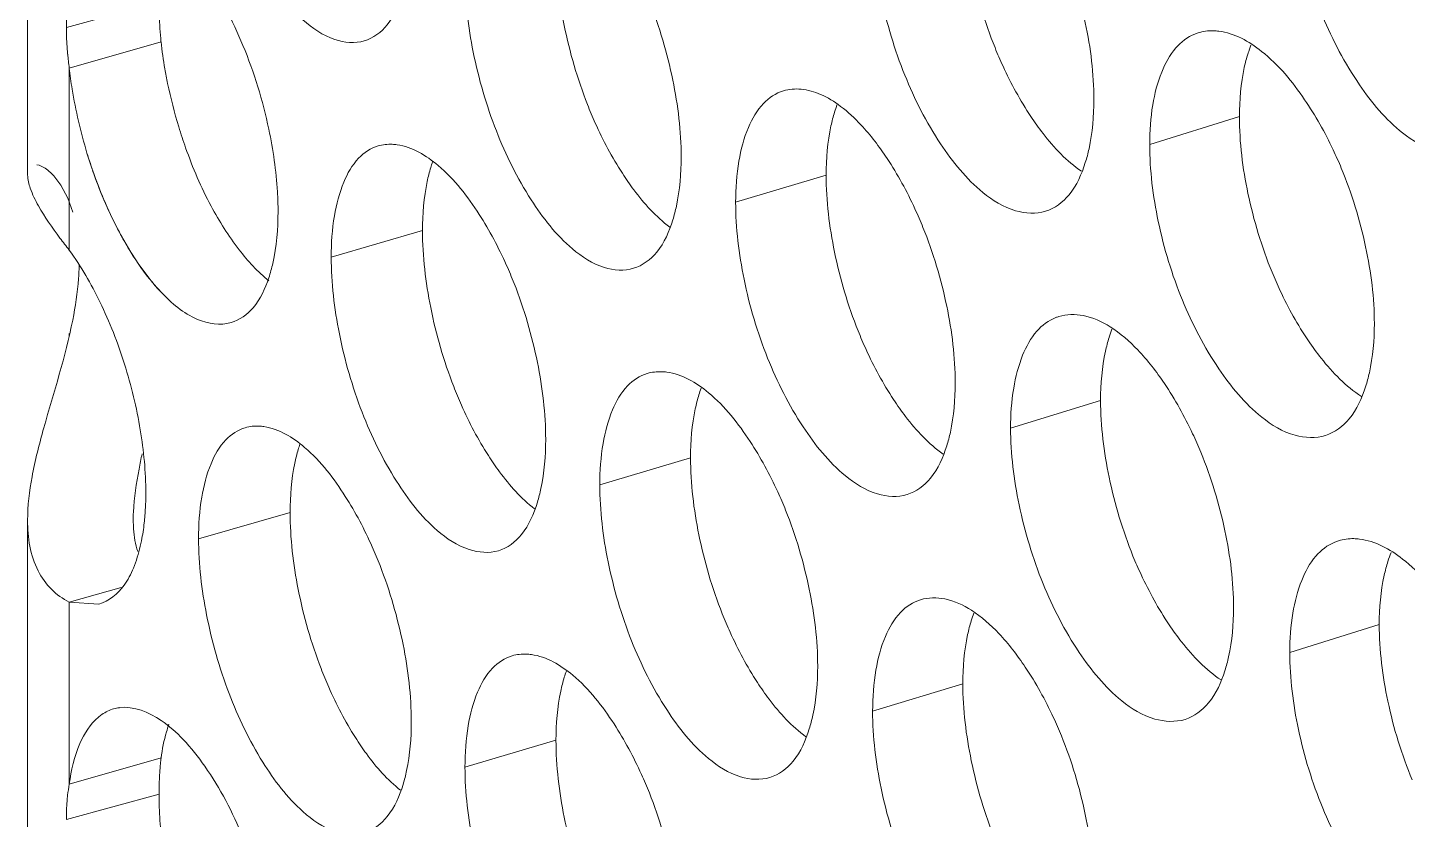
# Model space of a CAD drawing. Header units: millimetres. Extents: x 1177 to 4147, y 93 to 2194.
# Drawn here: x 2491.77 to 2505.48, y 959.4 to 967.28 of the extents above; entities that cross this region are included whole.
import ezdxf

# ---------------------------------------------------------------- set-up
doc = ezdxf.new("R2010")
doc.units = ezdxf.units.MM
doc.header["$LTSCALE"] = 0.1
doc.layers.get('0').update_dxf_attribs({"lineweight": 13})
doc.layers.add('标注', color=251, linetype='Continuous', lineweight=9)

# ---------------------------------------------------------------- blocks, each defined once
blk = doc.blocks.new('02')
for p, q in [((4328.801, 971), (4328.801, 977.343)), ((4329.392, 969.932), (4329.392, 972.519)), ((4328.801, 959.75), (4328.801, 966.093)), ((4329.392, 962.345), (4329.392, 964.932))]:
    blk.add_line(p, q)
at = {"layer": '标注'}
for p, q in [((4330.668, 973.453), (4329.351, 973.094)), ((4330.668, 973.453), (4329.351, 973.094)), ((4330.695, 972.891), (4329.392, 972.519)), ((4330.695, 972.891), (4329.392, 972.519)), ((4346.007, 971.829), (4344.733, 971.433)), ((4340.139, 970.999), (4338.854, 970.612)), ((4334.408, 970.21), (4333.112, 969.833)), ((4334.408, 970.21), (4333.112, 969.833)), ((4329.392, 968.71), (4329.392, 968.748)), ((4344.036, 967.798), (4342.758, 967.405)), ((4338.214, 966.982), (4336.925, 966.598)), ((4338.214, 966.982), (4336.925, 966.598)), ((4332.528, 966.207), (4331.228, 965.832)), ((4330.127, 965.141), (4329.392, 964.932)), ((4329.392, 964.932), (4329.813, 964.902)), ((4347.992, 964.615), (4346.722, 964.216)), ((4342.08, 963.771), (4340.799, 963.381)), ((4342.08, 963.771), (4340.799, 963.381)), ((4336.303, 962.969), (4335.011, 962.588)), ((4330.695, 962.717), (4329.392, 962.345)), ((4330.668, 962.203), (4329.351, 961.844))]:
    blk.add_line(p, q, dxfattribs=at)
for centre, radius, start, end in [((4336.687, 973.466), 6.02, 181.871, 185.483), ((4336.687, 973.466), 6.02, 181.871, 185.483), ((4345.609, 972.415), 0.633, 107.3212, 111.9576), ((4336.712, 973.554), 6.053, 186.2893, 189.956), ((4336.712, 973.554), 6.053, 186.2893, 189.956), ((4347.904, 972.164), 1.862, 158.5276, 162.4554), ((4333.9, 973.141), 4.55, 185.3339, 187.8588), ((4333.9, 973.141), 4.55, 185.3339, 187.8588), ((4342.076, 971.331), 1.903, 159.5485, 162.781), ((4336.39, 970.539), 1.95, 160.5892, 163.1153), ((4336.39, 970.539), 1.95, 160.5892, 163.1153), ((4343.627, 968.394), 0.623, 107.151, 111.3587), ((4345.946, 968.132), 1.875, 158.8656, 162.563), ((4340.165, 967.312), 1.918, 159.8933, 162.8914), ((4340.165, 967.312), 1.918, 159.8933, 162.8914), ((4334.526, 966.533), 1.966, 160.9402, 163.2288), ((4332.677, 966.098), 2.377, 177.2621, 180.0726), ((4347.607, 965.191), 0.642, 107.4921, 112.5473), ((4349.877, 964.95), 1.849, 158.192, 162.3487), ((4344.003, 964.104), 1.889, 159.2059, 162.6715), ((4344.003, 964.104), 1.889, 159.2059, 162.6715), ((4338.27, 963.298), 1.933, 160.2403, 163.0029), ((4330.173, 962.886), 0.55, 97.1735, 105.9366), ((4331.697, 961.929), 2.342, 169.768, 173.6853), ((4335.848, 962.205), 5.18, 178.0496, 180.0207), ((4336.345, 962.204), 5.677, 180.0086, 181.863), ((4336.687, 962.216), 6.02, 181.871, 185.483)]:
    blk.add_arc(centre, radius, start, end, dxfattribs=at)
for points, knots in [([(4346.722, 975.466), (4346.722, 975.099), (4346.819, 974.343), (4347.149, 973.263), (4347.646, 972.316), (4348.084, 971.787), (4348.324, 971.597)], [0, 0, 0, 0, 0.256026, 0.528509, 0.78559, 1, 1, 1, 1]), ([(4342.08, 975.021), (4342.08, 974.655), (4342.174, 973.898), (4342.391, 973.17), (4342.537, 972.809)], [0, 0, 0, 0, 0.484648, 1, 1, 1, 1]), ([(4340.799, 974.631), (4340.799, 974.265), (4340.893, 973.508), (4341.216, 972.427), (4341.7, 971.477), (4342.129, 970.944), (4342.365, 970.752)], [0, 0, 0, 0, 0.256604, 0.529576, 0.786585, 1, 1, 1, 1]), ([(4336.303, 974.219), (4336.303, 973.852), (4336.395, 973.096), (4336.607, 972.366), (4336.75, 972.003)], [0, 0, 0, 0, 0.484764, 1, 1, 1, 1]), ([(4343.941, 972.071), (4343.941, 972.437), (4343.845, 973.193), (4343.626, 973.921), (4343.479, 974.281)], [0, 0, 0, 0, 0.484476, 1, 1, 1, 1]), ([(4332.225, 971.65), (4332.14, 972.057), (4331.905, 972.823), (4331.535, 973.537), (4331.316, 973.85)], [0, 0, 0, 0, 0.521078, 1, 1, 1, 1]), ([(4332.225, 971.65), (4332.14, 972.057), (4331.905, 972.823), (4331.535, 973.537), (4331.316, 973.85)], [0, 0, 0, 0, 0.521078, 1, 1, 1, 1]), ([(4335.011, 973.838), (4335.011, 973.472), (4335.103, 972.717), (4335.417, 971.635), (4335.888, 970.684), (4336.305, 970.147), (4336.536, 969.951)], [0, 0, 0, 0, 0.257025, 0.530351, 0.787311, 1, 1, 1, 1]), ([(4333.581, 972.905), (4333.709, 972.942), (4333.965, 973.143), (4334.083, 973.429), (4334.132, 973.592)], [0, 0, 0, 0, 0.438663, 1, 1, 1, 1]), ([(4329.369, 973.436), (4329.366, 973.409), (4329.355, 973.295), (4329.351, 973.181), (4329.351, 973.094)], [0, 0, 0, 0, 0.240746, 1, 1, 1, 1]), ([(4329.369, 973.436), (4329.366, 973.409), (4329.355, 973.295), (4329.351, 973.181), (4329.351, 973.094)], [0, 0, 0, 0, 0.240746, 1, 1, 1, 1]), ([(4338.081, 971.256), (4338.081, 971.622), (4337.987, 972.378), (4337.773, 973.107), (4337.629, 973.47)], [0, 0, 0, 0, 0.484593, 1, 1, 1, 1]), ([(4332.711, 973.205), (4332.843, 973.087), (4333.109, 972.899), (4333.448, 972.866), (4333.581, 972.905)], [0, 0, 0, 0, 0.561342, 1, 1, 1, 1]), ([(4329.351, 973.094), (4329.351, 973.063), (4329.353, 972.938), (4329.36, 972.813), (4329.369, 972.718)], [0, 0, 0, 0, 0.242279, 1, 1, 1, 1]), ([(4329.351, 973.094), (4329.351, 973.063), (4329.353, 972.938), (4329.36, 972.813), (4329.369, 972.718)], [0, 0, 0, 0, 0.242279, 1, 1, 1, 1]), ([(4345.373, 973.002), (4345.27, 972.96), (4345.069, 972.804), (4344.876, 972.441), (4344.756, 971.972), (4344.733, 971.621), (4344.733, 971.433)], [0, 0, 0, 0, 0.187225, 0.410841, 0.682034, 1, 1, 1, 1]), ([(4345.714, 973.043), (4345.689, 973.046), (4345.59, 973.054), (4345.49, 973.041), (4345.421, 973.019)], [0, 0, 0, 0, 0.259055, 1, 1, 1, 1]), ([(4346.933, 972.07), (4346.761, 972.323), (4346.426, 972.739), (4345.936, 973.015), (4345.714, 973.043)], [0, 0, 0, 0, 0.577332, 1, 1, 1, 1]), ([(4342.537, 972.809), (4342.573, 972.72), (4342.718, 972.383), (4342.895, 972.059), (4343.045, 971.832)], [0, 0, 0, 0, 0.260496, 1, 1, 1, 1]), ([(4346.129, 972.725), (4346.108, 972.66), (4346.031, 972.367), (4346.007, 972.063), (4346.007, 971.829)], [0, 0, 0, 0, 0.225897, 1, 1, 1, 1]), ([(4329.392, 972.519), (4329.403, 972.42), (4329.459, 972.012), (4329.554, 971.61), (4329.644, 971.312)], [0, 0, 0, 0, 0.243528, 1, 1, 1, 1]), ([(4329.392, 972.519), (4329.403, 972.42), (4329.459, 972.012), (4329.554, 971.61), (4329.644, 971.312)], [0, 0, 0, 0, 0.243528, 1, 1, 1, 1]), ([(4330.75, 972.507), (4330.762, 972.439), (4330.815, 972.161), (4330.885, 971.887), (4330.947, 971.684)], [0, 0, 0, 0, 0.247361, 1, 1, 1, 1]), ([(4330.75, 972.507), (4330.762, 972.439), (4330.815, 972.161), (4330.885, 971.887), (4330.947, 971.684)], [0, 0, 0, 0, 0.247361, 1, 1, 1, 1]), ([(4339.532, 972.195), (4339.425, 972.163), (4339.21, 972.018), (4339.005, 971.653), (4338.879, 971.171), (4338.854, 970.808), (4338.854, 970.612)], [0, 0, 0, 0, 0.183968, 0.404776, 0.677031, 1, 1, 1, 1]), ([(4341.005, 971.234), (4340.894, 971.402), (4340.692, 971.668), (4340.368, 971.973), (4340.08, 972.151), (4339.797, 972.234), (4339.613, 972.22), (4339.532, 972.195)], [0, 0, 0, 0, 0.324474, 0.533713, 0.711862, 0.863947, 1, 1, 1, 1]), ([(4336.75, 972.003), (4336.785, 971.914), (4336.926, 971.576), (4337.099, 971.251), (4337.246, 971.024)], [0, 0, 0, 0, 0.260758, 1, 1, 1, 1]), ([(4343.819, 971.176), (4343.84, 971.241), (4343.916, 971.533), (4343.941, 971.837), (4343.941, 972.071)], [0, 0, 0, 0, 0.225833, 1, 1, 1, 1]), ([(4347.454, 971.096), (4347.417, 971.184), (4347.268, 971.521), (4347.087, 971.845), (4346.933, 972.07)], [0, 0, 0, 0, 0.260211, 1, 1, 1, 1]), ([(4340.259, 971.894), (4340.239, 971.829), (4340.164, 971.537), (4340.139, 971.233), (4340.139, 970.999)], [0, 0, 0, 0, 0.225492, 1, 1, 1, 1]), ([(4343.045, 971.832), (4343.1, 971.75), (4343.306, 971.461), (4343.555, 971.196), (4343.766, 971.052)], [0, 0, 0, 0, 0.280375, 1, 1, 1, 1]), ([(4346.007, 971.829), (4346.007, 971.462), (4346.102, 970.706), (4346.323, 969.979), (4346.471, 969.618)], [0, 0, 0, 0, 0.484571, 1, 1, 1, 1]), ([(4330.947, 971.684), (4330.977, 971.584), (4331.104, 971.199), (4331.264, 970.824), (4331.406, 970.558)], [0, 0, 0, 0, 0.257432, 1, 1, 1, 1]), ([(4330.947, 971.684), (4330.977, 971.584), (4331.104, 971.199), (4331.264, 970.824), (4331.406, 970.558)], [0, 0, 0, 0, 0.257432, 1, 1, 1, 1]), ([(4332.357, 970.482), (4332.357, 970.575), (4332.344, 970.967), (4332.287, 971.357), (4332.225, 971.65)], [0, 0, 0, 0, 0.236743, 1, 1, 1, 1]), ([(4332.357, 970.482), (4332.357, 970.575), (4332.344, 970.967), (4332.287, 971.357), (4332.225, 971.65)], [0, 0, 0, 0, 0.236743, 1, 1, 1, 1]), ([(4348.324, 971.597), (4348.466, 971.485), (4348.753, 971.31), (4349.101, 971.295), (4349.24, 971.339)], [0, 0, 0, 0, 0.554103, 1, 1, 1, 1]), ([(4333.779, 971.413), (4333.673, 971.382), (4333.461, 971.238), (4333.26, 970.874), (4333.136, 970.392), (4333.112, 970.029), (4333.112, 969.833)], [0, 0, 0, 0, 0.181499, 0.401469, 0.674683, 1, 1, 1, 1]), ([(4333.779, 971.413), (4333.673, 971.382), (4333.461, 971.238), (4333.26, 970.874), (4333.136, 970.392), (4333.112, 970.029), (4333.112, 969.833)], [0, 0, 0, 0, 0.181499, 0.401469, 0.674683, 1, 1, 1, 1]), ([(4334.048, 971.429), (4334.025, 971.433), (4333.935, 971.441), (4333.843, 971.431), (4333.779, 971.413)], [0, 0, 0, 0, 0.259359, 1, 1, 1, 1]), ([(4334.048, 971.429), (4334.025, 971.433), (4333.935, 971.441), (4333.843, 971.431), (4333.779, 971.413)], [0, 0, 0, 0, 0.259359, 1, 1, 1, 1]), ([(4335.213, 970.439), (4335.049, 970.694), (4334.734, 971.11), (4334.263, 971.398), (4334.048, 971.429)], [0, 0, 0, 0, 0.582011, 1, 1, 1, 1]), ([(4335.213, 970.439), (4335.049, 970.694), (4334.734, 971.11), (4334.263, 971.398), (4334.048, 971.429)], [0, 0, 0, 0, 0.582011, 1, 1, 1, 1]), ([(4344.733, 971.433), (4344.733, 971.067), (4344.829, 970.31), (4345.156, 969.229), (4345.649, 968.282), (4346.084, 967.752), (4346.323, 967.561)], [0, 0, 0, 0, 0.256219, 0.528865, 0.785923, 1, 1, 1, 1]), ([(4329.644, 971.312), (4329.675, 971.212), (4329.801, 970.827), (4329.962, 970.452), (4330.104, 970.186)], [0, 0, 0, 0, 0.257377, 1, 1, 1, 1]), ([(4329.644, 971.312), (4329.762, 970.925), (4330.041, 970.224), (4330.459, 969.587), (4330.696, 969.336)], [0, 0, 0, 0, 0.540054, 1, 1, 1, 1]), ([(4337.962, 970.362), (4337.982, 970.427), (4338.056, 970.719), (4338.081, 971.023), (4338.081, 971.256)], [0, 0, 0, 0, 0.225428, 1, 1, 1, 1]), ([(4341.514, 970.256), (4341.478, 970.345), (4341.332, 970.683), (4341.155, 971.007), (4341.005, 971.234)], [0, 0, 0, 0, 0.260475, 1, 1, 1, 1]), ([(4343.255, 970.485), (4343.385, 970.525), (4343.644, 970.725), (4343.768, 971.014), (4343.819, 971.176)], [0, 0, 0, 0, 0.443684, 1, 1, 1, 1]), ([(4328.954, 970.561), (4328.91, 970.641), (4328.841, 970.781), (4328.801, 970.936), (4328.801, 971)], [0, 0, 0, 0, 0.58968, 1, 1, 1, 1]), ([(4328.932, 971.145), (4328.974, 971.14), (4329.073, 971.09), (4329.281, 970.885), (4329.389, 970.649), (4329.441, 970.471)], [0, 0, 0, 0, 0.148198, 0.361925, 1, 1, 1, 1]), ([(4334.524, 971.105), (4334.505, 971.04), (4334.431, 970.747), (4334.408, 970.444), (4334.408, 970.21)], [0, 0, 0, 0, 0.225092, 1, 1, 1, 1]), ([(4334.524, 971.105), (4334.505, 971.04), (4334.431, 970.747), (4334.408, 970.444), (4334.408, 970.21)], [0, 0, 0, 0, 0.225092, 1, 1, 1, 1]), ([(4337.246, 971.024), (4337.297, 970.944), (4337.491, 970.665), (4337.721, 970.407), (4337.919, 970.261)], [0, 0, 0, 0, 0.279282, 1, 1, 1, 1]), ([(4340.139, 970.999), (4340.139, 970.633), (4340.233, 969.876), (4340.448, 969.147), (4340.593, 968.786)], [0, 0, 0, 0, 0.484687, 1, 1, 1, 1]), ([(4347.923, 968.888), (4347.923, 969.254), (4347.825, 970.009), (4347.603, 970.736), (4347.454, 971.096)], [0, 0, 0, 0, 0.484398, 1, 1, 1, 1]), ([(4338.854, 970.612), (4338.854, 970.246), (4338.948, 969.489), (4339.268, 968.407), (4339.749, 967.457), (4340.174, 966.922), (4340.408, 966.729)], [0, 0, 0, 0, 0.256797, 0.52993, 0.786916, 1, 1, 1, 1]), ([(4342.365, 970.752), (4342.502, 970.64), (4342.779, 970.464), (4343.119, 970.444), (4343.255, 970.485)], [0, 0, 0, 0, 0.555929, 1, 1, 1, 1]), ([(4329.392, 969.932), (4329.347, 969.989), (4329.191, 970.191), (4329.044, 970.401), (4328.954, 970.561)], [0, 0, 0, 0, 0.283462, 1, 1, 1, 1]), ([(4331.406, 970.558), (4331.522, 970.342), (4331.761, 969.959), (4332.068, 969.623), (4332.228, 969.496)], [0, 0, 0, 0, 0.545672, 1, 1, 1, 1]), ([(4331.406, 970.558), (4331.522, 970.342), (4331.761, 969.959), (4332.068, 969.623), (4332.228, 969.496)], [0, 0, 0, 0, 0.545672, 1, 1, 1, 1]), ([(4332.225, 969.539), (4332.248, 969.607), (4332.331, 969.914), (4332.357, 970.235), (4332.357, 970.482)], [0, 0, 0, 0, 0.223003, 1, 1, 1, 1]), ([(4332.225, 969.539), (4332.248, 969.607), (4332.331, 969.914), (4332.357, 970.235), (4332.357, 970.482)], [0, 0, 0, 0, 0.223003, 1, 1, 1, 1]), ([(4335.709, 969.458), (4335.674, 969.547), (4335.532, 969.885), (4335.36, 970.211), (4335.213, 970.439)], [0, 0, 0, 0, 0.260737, 1, 1, 1, 1]), ([(4335.709, 969.458), (4335.674, 969.547), (4335.532, 969.885), (4335.36, 970.211), (4335.213, 970.439)], [0, 0, 0, 0, 0.260737, 1, 1, 1, 1]), ([(4330.104, 970.186), (4330.148, 970.104), (4330.32, 969.803), (4330.523, 969.52), (4330.696, 969.336)], [0, 0, 0, 0, 0.271397, 1, 1, 1, 1]), ([(4334.408, 970.21), (4334.408, 969.844), (4334.499, 969.087), (4334.709, 968.357), (4334.851, 967.994)], [0, 0, 0, 0, 0.484802, 1, 1, 1, 1]), ([(4334.408, 970.21), (4334.408, 969.844), (4334.499, 969.087), (4334.709, 968.357), (4334.851, 967.994)], [0, 0, 0, 0, 0.484802, 1, 1, 1, 1]), ([(4337.405, 969.674), (4337.534, 969.712), (4337.791, 969.912), (4337.911, 970.199), (4337.962, 970.362)], [0, 0, 0, 0, 0.440715, 1, 1, 1, 1]), ([(4341.972, 968.045), (4341.972, 968.411), (4341.877, 969.167), (4341.66, 969.895), (4341.514, 970.256)], [0, 0, 0, 0, 0.484515, 1, 1, 1, 1]), ([(4330.479, 966.483), (4330.479, 966.782), (4330.418, 967.403), (4330.199, 968.316), (4329.861, 969.177), (4329.56, 969.702), (4329.392, 969.932)], [0, 0, 0, 0, 0.24518, 0.507954, 0.766556, 1, 1, 1, 1]), ([(4333.112, 969.833), (4333.112, 969.468), (4333.203, 968.716), (4333.511, 967.638), (4333.976, 966.687), (4334.388, 966.149), (4334.616, 965.951)], [0, 0, 0, 0, 0.25688, 0.530083, 0.787064, 1, 1, 1, 1]), ([(4333.112, 969.833), (4333.112, 969.468), (4333.203, 968.716), (4333.511, 967.638), (4333.976, 966.687), (4334.388, 966.149), (4334.616, 965.951)], [0, 0, 0, 0, 0.25688, 0.530083, 0.787064, 1, 1, 1, 1]), ([(4336.536, 969.951), (4336.67, 969.838), (4336.938, 969.66), (4337.272, 969.634), (4337.405, 969.674)], [0, 0, 0, 0, 0.558251, 1, 1, 1, 1]), ([(4329.532, 969.712), (4329.531, 969.65), (4329.518, 969.39), (4329.479, 969.132), (4329.441, 968.938)], [0, 0, 0, 0, 0.238404, 1, 1, 1, 1]), ([(4346.471, 969.618), (4346.507, 969.53), (4346.655, 969.193), (4346.834, 968.87), (4346.987, 968.645)], [0, 0, 0, 0, 0.26032, 1, 1, 1, 1]), ([(4331.69, 968.902), (4331.811, 968.937), (4332.057, 969.119), (4332.175, 969.388), (4332.225, 969.539)], [0, 0, 0, 0, 0.441393, 1, 1, 1, 1]), ([(4331.69, 968.902), (4331.811, 968.937), (4332.057, 969.119), (4332.175, 969.388), (4332.225, 969.539)], [0, 0, 0, 0, 0.441393, 1, 1, 1, 1]), ([(4336.157, 967.243), (4336.157, 967.61), (4336.065, 968.366), (4335.852, 969.095), (4335.709, 969.458)], [0, 0, 0, 0, 0.484632, 1, 1, 1, 1]), ([(4336.157, 967.243), (4336.157, 967.61), (4336.065, 968.366), (4335.852, 969.095), (4335.709, 969.458)], [0, 0, 0, 0, 0.484632, 1, 1, 1, 1]), ([(4330.696, 969.336), (4330.844, 969.18), (4331.132, 968.924), (4331.537, 968.858), (4331.69, 968.902)], [0, 0, 0, 0, 0.574979, 1, 1, 1, 1]), ([(4330.696, 969.336), (4330.844, 969.18), (4331.132, 968.924), (4331.537, 968.858), (4331.69, 968.902)], [0, 0, 0, 0, 0.574979, 1, 1, 1, 1]), ([(4344.942, 968.037), (4344.829, 968.205), (4344.599, 968.502), (4344.213, 968.843), (4343.82, 969.026), (4343.554, 969.024), (4343.443, 968.99)], [0, 0, 0, 0, 0.323685, 0.595295, 0.814917, 1, 1, 1, 1]), ([(4329.441, 968.938), (4329.339, 968.419), (4329.098, 967.688), (4328.856, 966.746), (4328.801, 966.301), (4328.801, 966.095)], [0, 0, 0, 0, 0.543055, 0.787808, 1, 1, 1, 1]), ([(4343.4, 968.975), (4343.297, 968.935), (4343.095, 968.779), (4342.901, 968.417), (4342.782, 967.946), (4342.758, 967.594), (4342.758, 967.405)], [0, 0, 0, 0, 0.186349, 0.409523, 0.681034, 1, 1, 1, 1]), ([(4347.799, 967.992), (4347.82, 968.057), (4347.897, 968.349), (4347.923, 968.654), (4347.923, 968.888)], [0, 0, 0, 0, 0.226105, 1, 1, 1, 1]), ([(4340.593, 968.786), (4340.628, 968.697), (4340.773, 968.359), (4340.948, 968.035), (4341.097, 967.808)], [0, 0, 0, 0, 0.260583, 1, 1, 1, 1]), ([(4344.157, 968.693), (4344.137, 968.628), (4344.06, 968.336), (4344.036, 968.031), (4344.036, 967.798)], [0, 0, 0, 0, 0.225761, 1, 1, 1, 1]), ([(4346.987, 968.645), (4347.044, 968.56), (4347.259, 968.265), (4347.519, 967.996), (4347.74, 967.854)], [0, 0, 0, 0, 0.281036, 1, 1, 1, 1]), ([(4337.599, 968.18), (4337.493, 968.148), (4337.279, 968.004), (4337.075, 967.639), (4336.95, 967.157), (4336.925, 966.794), (4336.925, 966.598)], [0, 0, 0, 0, 0.183153, 0.403682, 0.676253, 1, 1, 1, 1]), ([(4337.599, 968.18), (4337.493, 968.148), (4337.279, 968.004), (4337.075, 967.639), (4336.95, 967.157), (4336.925, 966.794), (4336.925, 966.598)], [0, 0, 0, 0, 0.183153, 0.403682, 0.676253, 1, 1, 1, 1]), ([(4337.876, 968.199), (4337.853, 968.202), (4337.76, 968.21), (4337.665, 968.2), (4337.599, 968.18)], [0, 0, 0, 0, 0.259249, 1, 1, 1, 1]), ([(4337.876, 968.199), (4337.853, 968.202), (4337.76, 968.21), (4337.665, 968.2), (4337.599, 968.18)], [0, 0, 0, 0, 0.259249, 1, 1, 1, 1]), ([(4339.059, 967.215), (4338.893, 967.468), (4338.571, 967.885), (4338.094, 968.169), (4337.876, 968.199)], [0, 0, 0, 0, 0.580424, 1, 1, 1, 1]), ([(4339.059, 967.215), (4338.893, 967.468), (4338.571, 967.885), (4338.094, 968.169), (4337.876, 968.199)], [0, 0, 0, 0, 0.580424, 1, 1, 1, 1]), ([(4341.851, 967.15), (4341.872, 967.215), (4341.948, 967.507), (4341.972, 967.811), (4341.972, 968.045)], [0, 0, 0, 0, 0.225697, 1, 1, 1, 1]), ([(4345.459, 967.061), (4345.422, 967.15), (4345.274, 967.487), (4345.095, 967.811), (4344.942, 968.037)], [0, 0, 0, 0, 0.260299, 1, 1, 1, 1]), ([(4334.851, 967.994), (4334.885, 967.905), (4335.026, 967.567), (4335.197, 967.241), (4335.343, 967.013)], [0, 0, 0, 0, 0.260845, 1, 1, 1, 1]), ([(4334.851, 967.994), (4334.885, 967.905), (4335.026, 967.567), (4335.197, 967.241), (4335.343, 967.013)], [0, 0, 0, 0, 0.260845, 1, 1, 1, 1]), ([(4338.332, 967.877), (4338.312, 967.812), (4338.238, 967.519), (4338.214, 967.215), (4338.214, 966.982)], [0, 0, 0, 0, 0.225358, 1, 1, 1, 1]), ([(4338.332, 967.877), (4338.312, 967.812), (4338.238, 967.519), (4338.214, 967.215), (4338.214, 966.982)], [0, 0, 0, 0, 0.225358, 1, 1, 1, 1]), ([(4347.23, 967.3), (4347.361, 967.341), (4347.621, 967.541), (4347.747, 967.83), (4347.799, 967.992)], [0, 0, 0, 0, 0.445594, 1, 1, 1, 1]), ([(4341.097, 967.808), (4341.151, 967.726), (4341.353, 967.441), (4341.595, 967.178), (4341.802, 967.034)], [0, 0, 0, 0, 0.280024, 1, 1, 1, 1]), ([(4344.036, 967.798), (4344.036, 967.431), (4344.131, 966.675), (4344.35, 965.947), (4344.496, 965.586)], [0, 0, 0, 0, 0.48461, 1, 1, 1, 1]), ([(4332.157, 967.426), (4332.134, 967.429), (4332.046, 967.438), (4331.955, 967.429), (4331.891, 967.41)], [0, 0, 0, 0, 0.259416, 1, 1, 1, 1]), ([(4346.323, 967.561), (4346.463, 967.449), (4346.747, 967.274), (4347.092, 967.256), (4347.23, 967.3)], [0, 0, 0, 0, 0.554701, 1, 1, 1, 1]), ([(4331.891, 967.41), (4331.787, 967.38), (4331.575, 967.237), (4331.375, 966.874), (4331.252, 966.392), (4331.228, 966.029), (4331.228, 965.832)], [0, 0, 0, 0, 0.180661, 0.40035, 0.673891, 1, 1, 1, 1]), ([(4333.312, 966.433), (4333.15, 966.688), (4332.839, 967.104), (4332.371, 967.394), (4332.157, 967.426)], [0, 0, 0, 0, 0.582814, 1, 1, 1, 1]), ([(4336.039, 966.35), (4336.059, 966.414), (4336.133, 966.707), (4336.157, 967.01), (4336.157, 967.243)], [0, 0, 0, 0, 0.225294, 1, 1, 1, 1]), ([(4336.039, 966.35), (4336.059, 966.414), (4336.133, 966.707), (4336.157, 967.01), (4336.157, 967.243)], [0, 0, 0, 0, 0.225294, 1, 1, 1, 1]), ([(4342.758, 967.405), (4342.758, 967.038), (4342.853, 966.282), (4343.179, 965.201), (4343.667, 964.252), (4344.099, 963.721), (4344.336, 963.529)], [0, 0, 0, 0, 0.256412, 0.529221, 0.786254, 1, 1, 1, 1]), ([(4332.643, 967.101), (4332.624, 967.036), (4332.551, 966.743), (4332.528, 966.44), (4332.528, 966.207)], [0, 0, 0, 0, 0.22496, 1, 1, 1, 1]), ([(4339.564, 966.236), (4339.528, 966.325), (4339.384, 966.662), (4339.208, 966.987), (4339.059, 967.215)], [0, 0, 0, 0, 0.260562, 1, 1, 1, 1]), ([(4339.564, 966.236), (4339.528, 966.325), (4339.384, 966.662), (4339.208, 966.987), (4339.059, 967.215)], [0, 0, 0, 0, 0.260562, 1, 1, 1, 1]), ([(4341.29, 966.46), (4341.419, 966.5), (4341.678, 966.7), (4341.8, 966.988), (4341.851, 967.15)], [0, 0, 0, 0, 0.442709, 1, 1, 1, 1]), ([(4345.924, 964.852), (4345.924, 965.218), (4345.828, 965.974), (4345.607, 966.701), (4345.459, 967.061)], [0, 0, 0, 0, 0.484437, 1, 1, 1, 1]), ([(4330.426, 967.039), (4330.411, 966.967), (4330.357, 966.693), (4330.313, 966.416), (4330.304, 966.211)], [0, 0, 0, 0, 0.264477, 1, 1, 1, 1]), ([(4335.343, 967.013), (4335.393, 966.934), (4335.582, 966.659), (4335.807, 966.403), (4336, 966.257)], [0, 0, 0, 0, 0.27889, 1, 1, 1, 1]), ([(4335.343, 967.013), (4335.393, 966.934), (4335.582, 966.659), (4335.807, 966.403), (4336, 966.257)], [0, 0, 0, 0, 0.27889, 1, 1, 1, 1]), ([(4338.214, 966.982), (4338.214, 966.615), (4338.307, 965.859), (4338.52, 965.129), (4338.664, 964.767)], [0, 0, 0, 0, 0.484725, 1, 1, 1, 1]), ([(4338.214, 966.982), (4338.214, 966.615), (4338.307, 965.859), (4338.52, 965.129), (4338.664, 964.767)], [0, 0, 0, 0, 0.484725, 1, 1, 1, 1]), ([(4340.408, 966.729), (4340.545, 966.617), (4340.818, 966.441), (4341.155, 966.419), (4341.29, 966.46)], [0, 0, 0, 0, 0.55656, 1, 1, 1, 1]), ([(4330.457, 966.057), (4330.46, 966.091), (4330.474, 966.233), (4330.479, 966.375), (4330.479, 966.483)], [0, 0, 0, 0, 0.240443, 1, 1, 1, 1]), ([(4336.925, 966.598), (4336.925, 966.231), (4337.018, 965.475), (4337.335, 964.392), (4337.812, 963.441), (4338.234, 962.905), (4338.467, 962.711)], [0, 0, 0, 0, 0.256988, 0.530284, 0.787246, 1, 1, 1, 1]), ([(4336.925, 966.598), (4336.925, 966.231), (4337.018, 965.475), (4337.335, 964.392), (4337.812, 963.441), (4338.234, 962.905), (4338.467, 962.711)], [0, 0, 0, 0, 0.256988, 0.530284, 0.787246, 1, 1, 1, 1]), ([(4333.805, 965.451), (4333.77, 965.54), (4333.629, 965.879), (4333.458, 966.205), (4333.312, 966.433)], [0, 0, 0, 0, 0.260824, 1, 1, 1, 1]), ([(4335.486, 965.662), (4335.613, 965.7), (4335.87, 965.9), (4335.989, 966.187), (4336.039, 966.35)], [0, 0, 0, 0, 0.439697, 1, 1, 1, 1]), ([(4335.486, 965.662), (4335.613, 965.7), (4335.87, 965.9), (4335.989, 966.187), (4336.039, 966.35)], [0, 0, 0, 0, 0.439697, 1, 1, 1, 1]), ([(4328.801, 966.095), (4328.8, 965.85), (4328.855, 965.483), (4329.123, 965.104), (4329.299, 964.978), (4329.392, 964.932)], [0, 0, 0, 0, 0.536627, 0.771347, 1, 1, 1, 1]), ([(4330.301, 966.095), (4330.301, 966.054), (4330.306, 965.904), (4330.329, 965.752), (4330.365, 965.65)], [0, 0, 0, 0, 0.274396, 1, 1, 1, 1]), ([(4332.528, 966.207), (4332.528, 965.84), (4332.618, 965.083), (4332.827, 964.352), (4332.967, 963.989)], [0, 0, 0, 0, 0.484841, 1, 1, 1, 1]), ([(4340.019, 964.023), (4340.019, 964.389), (4339.925, 965.145), (4339.709, 965.874), (4339.564, 966.236)], [0, 0, 0, 0, 0.484554, 1, 1, 1, 1]), ([(4340.019, 964.023), (4340.019, 964.389), (4339.925, 965.145), (4339.709, 965.874), (4339.564, 966.236)], [0, 0, 0, 0, 0.484554, 1, 1, 1, 1]), ([(4330.401, 965.725), (4330.407, 965.751), (4330.43, 965.861), (4330.447, 965.972), (4330.457, 966.057)], [0, 0, 0, 0, 0.239722, 1, 1, 1, 1]), ([(4334.616, 965.951), (4334.749, 965.835), (4335.016, 965.652), (4335.353, 965.623), (4335.486, 965.662)], [0, 0, 0, 0, 0.55978, 1, 1, 1, 1]), ([(4334.616, 965.951), (4334.749, 965.835), (4335.016, 965.652), (4335.353, 965.623), (4335.486, 965.662)], [0, 0, 0, 0, 0.55978, 1, 1, 1, 1]), ([(4329.813, 964.902), (4329.956, 964.943), (4330.159, 965.114), (4330.317, 965.426), (4330.376, 965.62), (4330.401, 965.725)], [0, 0, 0, 0, 0.426718, 0.691609, 1, 1, 1, 1]), ([(4331.228, 965.832), (4331.228, 965.469), (4331.318, 964.72), (4331.622, 963.645), (4332.079, 962.695), (4332.485, 962.155), (4332.711, 961.955)], [0, 0, 0, 0, 0.256731, 0.529807, 0.786809, 1, 1, 1, 1]), ([(4347.36, 965.784), (4347.258, 965.741), (4347.058, 965.583), (4346.865, 965.221), (4346.746, 964.752), (4346.722, 964.403), (4346.722, 964.216)], [0, 0, 0, 0, 0.188092, 0.412143, 0.683021, 1, 1, 1, 1]), ([(4347.711, 965.828), (4347.685, 965.831), (4347.585, 965.838), (4347.484, 965.825), (4347.414, 965.803)], [0, 0, 0, 0, 0.259011, 1, 1, 1, 1]), ([(4348.939, 964.858), (4348.766, 965.111), (4348.428, 965.527), (4347.935, 965.801), (4347.711, 965.828)], [0, 0, 0, 0, 0.576575, 1, 1, 1, 1]), ([(4344.496, 965.586), (4344.532, 965.498), (4344.679, 965.161), (4344.857, 964.837), (4345.008, 964.611)], [0, 0, 0, 0, 0.260408, 1, 1, 1, 1]), ([(4348.115, 965.511), (4348.095, 965.446), (4348.017, 965.153), (4347.992, 964.848), (4347.992, 964.615)], [0, 0, 0, 0, 0.226033, 1, 1, 1, 1]), ([(4334.249, 963.235), (4334.249, 963.602), (4334.157, 964.358), (4333.946, 965.088), (4333.805, 965.451)], [0, 0, 0, 0, 0.48467, 1, 1, 1, 1]), ([(4341.48, 964.965), (4341.372, 964.933), (4341.157, 964.788), (4340.95, 964.422), (4340.824, 963.939), (4340.799, 963.577), (4340.799, 963.381)], [0, 0, 0, 0, 0.184776, 0.405862, 0.677804, 1, 1, 1, 1]), ([(4341.48, 964.965), (4341.372, 964.933), (4341.157, 964.788), (4340.95, 964.422), (4340.824, 963.939), (4340.799, 963.577), (4340.799, 963.381)], [0, 0, 0, 0, 0.184776, 0.405862, 0.677804, 1, 1, 1, 1]), ([(4342.966, 964.008), (4342.854, 964.176), (4342.627, 964.473), (4342.244, 964.815), (4341.855, 965), (4341.59, 964.999), (4341.48, 964.965)], [0, 0, 0, 0, 0.324351, 0.596195, 0.815556, 1, 1, 1, 1]), ([(4342.966, 964.008), (4342.854, 964.176), (4342.627, 964.473), (4342.244, 964.815), (4341.855, 965), (4341.59, 964.999), (4341.48, 964.965)], [0, 0, 0, 0, 0.324351, 0.596195, 0.815556, 1, 1, 1, 1]), ([(4338.664, 964.767), (4338.699, 964.678), (4338.842, 964.341), (4339.016, 964.016), (4339.164, 963.789)], [0, 0, 0, 0, 0.260671, 1, 1, 1, 1]), ([(4338.664, 964.767), (4338.699, 964.678), (4338.842, 964.341), (4339.016, 964.016), (4339.164, 963.789)], [0, 0, 0, 0, 0.260671, 1, 1, 1, 1]), ([(4345.802, 963.957), (4345.822, 964.022), (4345.899, 964.314), (4345.924, 964.618), (4345.924, 964.852)], [0, 0, 0, 0, 0.225969, 1, 1, 1, 1]), ([(4342.2, 964.667), (4342.18, 964.602), (4342.104, 964.309), (4342.08, 964.005), (4342.08, 963.771)], [0, 0, 0, 0, 0.225626, 1, 1, 1, 1]), ([(4342.2, 964.667), (4342.18, 964.602), (4342.104, 964.309), (4342.08, 964.005), (4342.08, 963.771)], [0, 0, 0, 0, 0.225626, 1, 1, 1, 1]), ([(4345.008, 964.611), (4345.065, 964.527), (4345.275, 964.236), (4345.529, 963.968), (4345.746, 963.826)], [0, 0, 0, 0, 0.280712, 1, 1, 1, 1]), ([(4347.992, 964.615), (4347.992, 964.248), (4348.089, 963.492), (4348.311, 962.765), (4348.46, 962.405)], [0, 0, 0, 0, 0.484532, 1, 1, 1, 1]), ([(4335.681, 964.169), (4335.576, 964.138), (4335.362, 963.994), (4335.16, 963.629), (4335.035, 963.147), (4335.011, 962.785), (4335.011, 962.588)], [0, 0, 0, 0, 0.18233, 0.402579, 0.67547, 1, 1, 1, 1]), ([(4335.955, 964.187), (4335.931, 964.19), (4335.84, 964.199), (4335.747, 964.188), (4335.681, 964.169)], [0, 0, 0, 0, 0.259303, 1, 1, 1, 1]), ([(4337.128, 963.2), (4336.963, 963.454), (4336.645, 963.87), (4336.171, 964.156), (4335.955, 964.187)], [0, 0, 0, 0, 0.581214, 1, 1, 1, 1]), ([(4346.722, 964.216), (4346.722, 963.849), (4346.819, 963.093), (4347.149, 962.013), (4347.646, 961.066), (4348.084, 960.537), (4348.324, 960.347)], [0, 0, 0, 0, 0.256026, 0.528509, 0.78559, 1, 1, 1, 1]), ([(4332.967, 963.989), (4333.001, 963.9), (4333.141, 963.561), (4333.311, 963.235), (4333.455, 963.007)], [0, 0, 0, 0, 0.260931, 1, 1, 1, 1]), ([(4339.899, 963.129), (4339.919, 963.194), (4339.995, 963.486), (4340.019, 963.79), (4340.019, 964.023)], [0, 0, 0, 0, 0.225563, 1, 1, 1, 1]), ([(4339.899, 963.129), (4339.919, 963.194), (4339.995, 963.486), (4340.019, 963.79), (4340.019, 964.023)], [0, 0, 0, 0, 0.225563, 1, 1, 1, 1]), ([(4343.479, 963.031), (4343.443, 963.12), (4343.296, 963.458), (4343.118, 963.782), (4342.966, 964.008)], [0, 0, 0, 0, 0.260387, 1, 1, 1, 1]), ([(4343.479, 963.031), (4343.443, 963.12), (4343.296, 963.458), (4343.118, 963.782), (4342.966, 964.008)], [0, 0, 0, 0, 0.260387, 1, 1, 1, 1]), ([(4345.235, 963.265), (4345.365, 963.306), (4345.625, 963.506), (4345.75, 963.794), (4345.802, 963.957)], [0, 0, 0, 0, 0.444646, 1, 1, 1, 1]), ([(4336.421, 963.864), (4336.401, 963.799), (4336.327, 963.506), (4336.303, 963.202), (4336.303, 962.969)], [0, 0, 0, 0, 0.225225, 1, 1, 1, 1]), ([(4339.164, 963.789), (4339.217, 963.708), (4339.414, 963.426), (4339.651, 963.165), (4339.853, 963.02)], [0, 0, 0, 0, 0.279659, 1, 1, 1, 1]), ([(4339.164, 963.789), (4339.217, 963.708), (4339.414, 963.426), (4339.651, 963.165), (4339.853, 963.02)], [0, 0, 0, 0, 0.279659, 1, 1, 1, 1]), ([(4342.08, 963.771), (4342.08, 963.405), (4342.174, 962.648), (4342.391, 961.92), (4342.537, 961.559)], [0, 0, 0, 0, 0.484648, 1, 1, 1, 1]), ([(4342.08, 963.771), (4342.08, 963.405), (4342.174, 962.648), (4342.391, 961.92), (4342.537, 961.559)], [0, 0, 0, 0, 0.484648, 1, 1, 1, 1]), ([(4344.336, 963.529), (4344.475, 963.417), (4344.755, 963.242), (4345.098, 963.223), (4345.235, 963.265)], [0, 0, 0, 0, 0.555309, 1, 1, 1, 1]), ([(4330.022, 963.416), (4329.963, 963.399), (4329.887, 963.361), (4329.821, 963.31), (4329.805, 963.297)], [0, 0, 0, 0, 0.740858, 1, 1, 1, 1]), ([(4331.316, 962.6), (4331.223, 962.734), (4331.035, 962.972), (4330.662, 963.309), (4330.309, 963.458), (4330.104, 963.433)], [0, 0, 0, 0, 0.320968, 0.5929, 1, 1, 1, 1]), ([(4340.799, 963.381), (4340.799, 963.015), (4340.893, 962.258), (4341.216, 961.177), (4341.7, 960.227), (4342.129, 959.694), (4342.365, 959.502)], [0, 0, 0, 0, 0.256604, 0.529576, 0.786585, 1, 1, 1, 1]), ([(4340.799, 963.381), (4340.799, 963.015), (4340.893, 962.258), (4341.216, 961.177), (4341.7, 960.227), (4342.129, 959.694), (4342.365, 959.502)], [0, 0, 0, 0, 0.256604, 0.529576, 0.786585, 1, 1, 1, 1]), ([(4329.805, 963.297), (4329.689, 963.198), (4329.497, 962.886), (4329.419, 962.542), (4329.392, 962.345)], [0, 0, 0, 0, 0.434523, 1, 1, 1, 1]), ([(4330.808, 963.196), (4330.795, 963.16), (4330.744, 963.003), (4330.712, 962.842), (4330.695, 962.717)], [0, 0, 0, 0, 0.232223, 1, 1, 1, 1]), ([(4334.132, 962.342), (4334.152, 962.407), (4334.226, 962.699), (4334.249, 963.002), (4334.249, 963.235)], [0, 0, 0, 0, 0.225161, 1, 1, 1, 1]), ([(4337.629, 962.22), (4337.594, 962.309), (4337.45, 962.647), (4337.276, 962.972), (4337.128, 963.2)], [0, 0, 0, 0, 0.26065, 1, 1, 1, 1]), ([(4339.34, 962.44), (4339.469, 962.479), (4339.727, 962.679), (4339.848, 962.966), (4339.899, 963.129)], [0, 0, 0, 0, 0.441719, 1, 1, 1, 1]), ([(4339.34, 962.44), (4339.469, 962.479), (4339.727, 962.679), (4339.848, 962.966), (4339.899, 963.129)], [0, 0, 0, 0, 0.441719, 1, 1, 1, 1]), ([(4333.455, 963.007), (4333.505, 962.929), (4333.689, 962.657), (4333.909, 962.404), (4334.096, 962.258)], [0, 0, 0, 0, 0.278486, 1, 1, 1, 1]), ([(4336.303, 962.969), (4336.303, 962.602), (4336.395, 961.846), (4336.607, 961.116), (4336.75, 960.753)], [0, 0, 0, 0, 0.484764, 1, 1, 1, 1]), ([(4343.941, 960.821), (4343.941, 961.187), (4343.845, 961.943), (4343.626, 962.671), (4343.479, 963.031)], [0, 0, 0, 0, 0.484476, 1, 1, 1, 1]), ([(4343.941, 960.821), (4343.941, 961.187), (4343.845, 961.943), (4343.626, 962.671), (4343.479, 963.031)], [0, 0, 0, 0, 0.484476, 1, 1, 1, 1]), ([(4330.695, 962.717), (4330.692, 962.69), (4330.68, 962.578), (4330.674, 962.466), (4330.671, 962.381)], [0, 0, 0, 0, 0.242582, 1, 1, 1, 1]), ([(4332.225, 960.4), (4332.14, 960.807), (4331.905, 961.573), (4331.535, 962.287), (4331.316, 962.6)], [0, 0, 0, 0, 0.521078, 1, 1, 1, 1]), ([(4335.011, 962.588), (4335.011, 962.222), (4335.103, 961.467), (4335.417, 960.385), (4335.888, 959.434), (4336.305, 958.897), (4336.536, 958.701)], [0, 0, 0, 0, 0.257025, 0.530351, 0.787311, 1, 1, 1, 1]), ([(4338.467, 962.711), (4338.602, 962.599), (4338.872, 962.423), (4339.207, 962.399), (4339.34, 962.44)], [0, 0, 0, 0, 0.557203, 1, 1, 1, 1]), ([(4338.467, 962.711), (4338.602, 962.599), (4338.872, 962.423), (4339.207, 962.399), (4339.34, 962.44)], [0, 0, 0, 0, 0.557203, 1, 1, 1, 1]), ([(4333.581, 961.655), (4333.709, 961.692), (4333.965, 961.893), (4334.083, 962.179), (4334.132, 962.342)], [0, 0, 0, 0, 0.438663, 1, 1, 1, 1]), ([(4329.369, 962.186), (4329.366, 962.159), (4329.355, 962.045), (4329.351, 961.931), (4329.351, 961.844)], [0, 0, 0, 0, 0.240746, 1, 1, 1, 1]), ([(4338.081, 960.006), (4338.081, 960.372), (4337.987, 961.128), (4337.773, 961.857), (4337.629, 962.22)], [0, 0, 0, 0, 0.484593, 1, 1, 1, 1]), ([(4332.711, 961.955), (4332.843, 961.837), (4333.109, 961.649), (4333.448, 961.616), (4333.581, 961.655)], [0, 0, 0, 0, 0.561342, 1, 1, 1, 1])]:
    blk.add_open_spline(points, degree=3, knots=knots, dxfattribs=at)

msp = doc.modelspace()

# ---------------------------------------------------------------- block references
at = {"xscale": 0.7, "yscale": 0.7, "zscale": 0.7}
msp.add_blockref('02', (-538.391, 286.112), dxfattribs=at)

doc.saveas('drawing.dxf')
